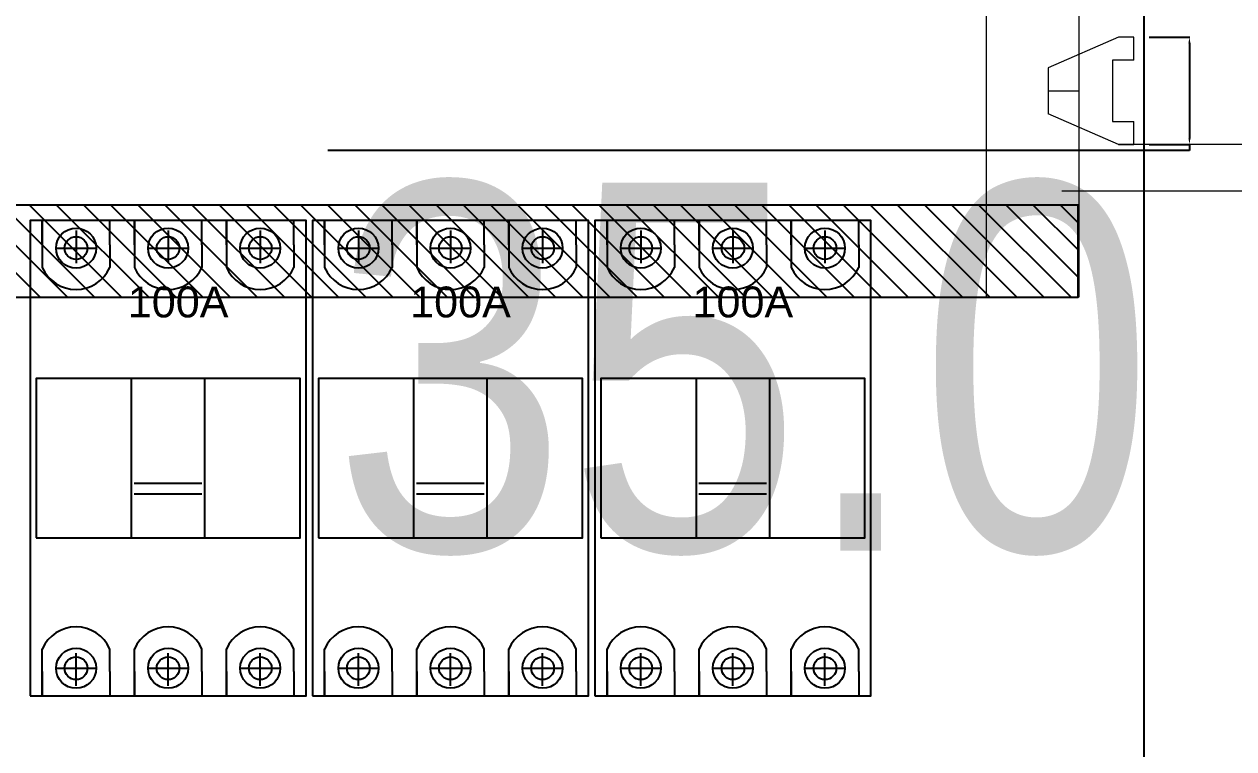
# Model space of a CAD drawing. Header units: millimetres. Extents: x 330554 to 656471, y 11007 to 130943.
# Drawn here: x 420665.2 to 421059.4, y 94157.8 to 94394.1 of the extents above; entities that cross this region are included whole.
import ezdxf

# ---------------------------------------------------------------- set-up
doc = ezdxf.new("R2010")
doc.units = ezdxf.units.MM
doc.header["$LTSCALE"] = 6
for name, color, linetype in [('KICHTHUOC', 3, 'Continuous'), ('thước đo', 3, 'Continuous'), ('đèn báo pha', 10, 'Continuous')]:
    doc.layers.add(name, color=color, linetype=linetype)
doc.styles.get("Standard").update_dxf_attribs({"font": 'VHELVCN.TTF', "height": 120})
doc.dimstyles.get("Standard").update_dxf_attribs({"dimtxt": 0.18, "dimasz": 0.18, "dimexe": 0.18, "dimexo": 0.0625, "dimgap": 0.09, "dimtad": 0, "dimtih": 1, "dimtoh": 1, "dimdec": 4, "dimzin": 0, "dimdsep": 46, "dimtxsty": 'Standard', "dimcen": 0.09, "dimadec": 0, "dimazin": 0, "dimtfac": 1, "dimtdec": 4, "dimtofl": 0, "dimtmove": 0, "dimatfit": 3, "dimfxl": 1, "dimtolj": 1, "dimtzin": 0, "dimarcsym": 0})

# ---------------------------------------------------------------- blocks, each defined once
blk = doc.blocks.new('*D560')
at = {"layer": 'Defpoints', "color": 0, "ltscale": 8, "transparency": 16777216}
for p in [(421026.84, 94389.83), (421026.84, 94354.83), (421044.91, 94354.83)]:
    blk.add_point(p, dxfattribs=at)
at = {"layer": 'thước đo', "lineweight": -2, "ltscale": 8, "transparency": 16777216}
for p, q in [((421031.84, 94389.83), (421045.09, 94389.83)), ((421031.84, 94354.83), (421045.09, 94354.83))]:
    blk.add_line(p, q, dxfattribs=at)
at = {"layer": 'thước đo', "color": 3, "lineweight": -2, "ltscale": 8, "transparency": 16777216}
for p, q in [((421044.91, 94387.83), (421044.91, 94356.83)), ((421044.91, 94354.83), (421044.91, 94352.83)), ((421044.91, 94352.83), (420764.19, 94352.83))]:
    blk.add_line(p, q, dxfattribs=at)
at = {"layer": 'thước đo', "color": 3, "ltscale": 8, "transparency": 16777216}
for points in [[(421044.58, 94387.83), (421045.24, 94387.83), (421044.91, 94389.83)], [(421044.58, 94356.83), (421045.24, 94356.83), (421044.91, 94354.83)]]:
    blk.add_solid(points, dxfattribs=at)
at = {"layer": 'thước đo', "color": 0, "lineweight": 18, "ltscale": 8, "transparency": 16777216, "insert": (420899.55, 94281.55), "char_height": 120, "attachment_point": 5}
blk.add_mtext('\\A1;35.0', dxfattribs=at)

msp = doc.modelspace()

# ---------------------------------------------------------------- hatches: boundary and pattern name
at = {"layer": 'đèn báo pha', "ltscale": 8}
h = msp.add_hatch(dxfattribs=at)
h.set_pattern_fill('ANSI31', color=1, scale=50, style=0)
h.set_pattern_definition([(135, (657129.625, 87602.54), (4.41941738, 4.41941738), [])])
h.paths.add_polyline_path([(421008.625, 94335.04), (420311.625, 94335.04), (420311.625, 94305.04), (421008.625, 94305.04)])

# ---------------------------------------------------------------- linework, layer by layer
at = {"layer": 'KICHTHUOC', "color": 0, "ltscale": 8}
for p, q in [((420671.138, 94322.064), (420671.138, 94330.04)), ((420671.138, 94330.04), (420671.138, 94314.725)), ((420693.138, 94322.064), (420693.138, 94330.04)), ((420701.138, 94322.064), (420701.138, 94330.04)), ((420701.138, 94330.04), (420701.138, 94314.725)), ((420723.138, 94322.064), (420723.138, 94330.04)), ((420731.138, 94322.064), (420731.138, 94330.04)), ((420731.138, 94330.04), (420731.138, 94314.725)), ((420753.138, 94322.064), (420753.138, 94330.04)), ((420763.138, 94322.064), (420763.138, 94330.04)), ((420763.138, 94330.04), (420763.138, 94314.725)), ((420785.138, 94322.064), (420785.138, 94330.04)), ((420793.138, 94322.064), (420793.138, 94330.04)), ((420793.138, 94330.04), (420793.138, 94314.725)), ((420815.138, 94322.064), (420815.138, 94330.04)), ((420823.138, 94322.064), (420823.138, 94330.04)), ((420823.138, 94330.04), (420823.138, 94314.725)), ((420845.138, 94322.064), (420845.138, 94330.04)), ((420855.138, 94322.064), (420855.138, 94330.04)), ((420855.138, 94330.04), (420855.138, 94314.725)), ((420877.138, 94322.064), (420877.138, 94330.04)), ((420885.138, 94322.064), (420885.138, 94330.04)), ((420885.138, 94330.04), (420885.138, 94314.725)), ((420907.138, 94322.064), (420907.138, 94330.04)), ((420915.138, 94322.064), (420915.138, 94330.04)), ((420915.138, 94330.04), (420915.138, 94314.725)), ((420937.138, 94322.064), (420937.138, 94330.04)), ((420682.138, 94326.777), (420682.138, 94319.351)), ((420712.138, 94326.777), (420712.138, 94319.351)), ((420742.138, 94326.777), (420742.138, 94319.351)), ((420774.138, 94326.777), (420774.138, 94319.351)), ((420804.138, 94326.777), (420804.138, 94319.351)), ((420834.138, 94326.777), (420834.138, 94319.351)), ((420866.138, 94326.777), (420866.138, 94319.351)), ((420896.138, 94326.777), (420896.138, 94319.351)), ((420926.138, 94326.777), (420926.138, 94319.351)), ((420682.138, 94324.74), (420682.138, 94317.315)), ((420682.138, 94323.546), (420682.138, 94316.12)), ((420693.138, 94322.064), (420693.138, 94314.725)), ((420712.138, 94324.74), (420712.138, 94317.315)), ((420712.138, 94323.546), (420712.138, 94316.12)), ((420723.138, 94322.064), (420723.138, 94314.725)), ((420742.138, 94324.74), (420742.138, 94317.315)), ((420742.138, 94323.546), (420742.138, 94316.12)), ((420753.138, 94322.064), (420753.138, 94314.725)), ((420774.138, 94324.74), (420774.138, 94317.315)), ((420774.138, 94323.546), (420774.138, 94316.12)), ((420785.138, 94322.064), (420785.138, 94314.725)), ((420804.138, 94324.74), (420804.138, 94317.315)), ((420804.138, 94323.546), (420804.138, 94316.12)), ((420815.138, 94322.064), (420815.138, 94314.725)), ((420834.138, 94324.74), (420834.138, 94317.315)), ((420834.138, 94323.546), (420834.138, 94316.12)), ((420845.138, 94322.064), (420845.138, 94314.725)), ((420866.138, 94324.74), (420866.138, 94317.315)), ((420866.138, 94323.546), (420866.138, 94316.12)), ((420877.138, 94322.064), (420877.138, 94314.725)), ((420896.138, 94324.74), (420896.138, 94317.315)), ((420896.138, 94323.546), (420896.138, 94316.12)), ((420907.138, 94322.064), (420907.138, 94314.725)), ((420926.138, 94324.74), (420926.138, 94317.315)), ((420926.138, 94323.546), (420926.138, 94316.12)), ((420937.138, 94322.064), (420937.138, 94314.725)), ((420675.607, 94321.028), (420688.668, 94321.028)), ((420705.607, 94321.028), (420718.668, 94321.028)), ((420735.607, 94321.028), (420748.668, 94321.028)), ((420767.607, 94321.028), (420780.668, 94321.028)), ((420797.607, 94321.028), (420810.668, 94321.028)), ((420827.607, 94321.028), (420840.668, 94321.028)), ((420859.607, 94321.028), (420872.668, 94321.028)), ((420889.607, 94321.028), (420902.668, 94321.028)), ((420919.607, 94321.028), (420932.668, 94321.028)), ((420701.083, 94244.442), (420723.097, 94244.442)), ((420793.083, 94244.442), (420815.097, 94244.442)), ((420885.083, 94244.442), (420907.097, 94244.442)), ((420701.083, 94240.929), (420723.097, 94240.929)), ((420793.083, 94240.929), (420815.097, 94240.929)), ((420885.083, 94240.929), (420907.097, 94240.929)), ((420671.138, 94175.04), (420671.138, 94190.355)), ((420682.138, 94181.534), (420682.138, 94188.96)), ((420693.138, 94183.016), (420693.138, 94190.355)), ((420701.138, 94175.04), (420701.138, 94190.355)), ((420712.138, 94181.534), (420712.138, 94188.96)), ((420723.138, 94183.016), (420723.138, 94190.355)), ((420731.138, 94175.04), (420731.138, 94190.355)), ((420742.138, 94181.534), (420742.138, 94188.96)), ((420753.138, 94183.016), (420753.138, 94190.355)), ((420763.138, 94175.04), (420763.138, 94190.355)), ((420774.138, 94181.534), (420774.138, 94188.96)), ((420785.138, 94183.016), (420785.138, 94190.355)), ((420793.138, 94175.04), (420793.138, 94190.355)), ((420804.138, 94181.534), (420804.138, 94188.96)), ((420815.138, 94183.016), (420815.138, 94190.355)), ((420823.138, 94175.04), (420823.138, 94190.355)), ((420834.138, 94181.534), (420834.138, 94188.96)), ((420845.138, 94183.016), (420845.138, 94190.355)), ((420855.138, 94175.04), (420855.138, 94190.355)), ((420866.138, 94181.534), (420866.138, 94188.96)), ((420877.138, 94183.016), (420877.138, 94190.355)), ((420885.138, 94175.04), (420885.138, 94190.355)), ((420896.138, 94181.534), (420896.138, 94188.96)), ((420907.138, 94183.016), (420907.138, 94190.355)), ((420915.138, 94175.04), (420915.138, 94190.355)), ((420926.138, 94181.534), (420926.138, 94188.96)), ((420937.138, 94183.016), (420937.138, 94190.355)), ((420675.607, 94184.052), (420688.668, 94184.052)), ((420682.138, 94180.339), (420682.138, 94187.765)), ((420682.138, 94178.303), (420682.138, 94185.729)), ((420705.607, 94184.052), (420718.668, 94184.052)), ((420712.138, 94180.339), (420712.138, 94187.765)), ((420712.138, 94178.303), (420712.138, 94185.729)), ((420735.607, 94184.052), (420748.668, 94184.052)), ((420742.138, 94180.339), (420742.138, 94187.765)), ((420742.138, 94178.303), (420742.138, 94185.729)), ((420767.607, 94184.052), (420780.668, 94184.052)), ((420774.138, 94180.339), (420774.138, 94187.765)), ((420774.138, 94178.303), (420774.138, 94185.729)), ((420797.607, 94184.052), (420810.668, 94184.052)), ((420804.138, 94180.339), (420804.138, 94187.765)), ((420804.138, 94178.303), (420804.138, 94185.729)), ((420827.607, 94184.052), (420840.668, 94184.052)), ((420834.138, 94180.339), (420834.138, 94187.765)), ((420834.138, 94178.303), (420834.138, 94185.729)), ((420859.607, 94184.052), (420872.668, 94184.052)), ((420866.138, 94180.339), (420866.138, 94187.765)), ((420866.138, 94178.303), (420866.138, 94185.729)), ((420889.607, 94184.052), (420902.668, 94184.052)), ((420896.138, 94180.339), (420896.138, 94187.765)), ((420896.138, 94178.303), (420896.138, 94185.729)), ((420919.607, 94184.052), (420932.668, 94184.052)), ((420926.138, 94180.339), (420926.138, 94187.765)), ((420926.138, 94178.303), (420926.138, 94185.729)), ((420671.138, 94183.016), (420671.138, 94175.04)), ((420693.138, 94183.016), (420693.138, 94175.04)), ((420701.138, 94183.016), (420701.138, 94175.04)), ((420723.138, 94183.016), (420723.138, 94175.04)), ((420731.138, 94183.016), (420731.138, 94175.04)), ((420753.138, 94183.016), (420753.138, 94175.04)), ((420763.138, 94183.016), (420763.138, 94175.04)), ((420785.138, 94183.016), (420785.138, 94175.04)), ((420793.138, 94183.016), (420793.138, 94175.04)), ((420815.138, 94183.016), (420815.138, 94175.04)), ((420823.138, 94183.016), (420823.138, 94175.04)), ((420845.138, 94183.016), (420845.138, 94175.04)), ((420855.138, 94183.016), (420855.138, 94175.04)), ((420877.138, 94183.016), (420877.138, 94175.04)), ((420885.138, 94183.016), (420885.138, 94175.04)), ((420907.138, 94183.016), (420907.138, 94175.04)), ((420915.138, 94183.016), (420915.138, 94175.04)), ((420937.138, 94183.016), (420937.138, 94175.04))]:
    msp.add_line(p, q, dxfattribs=at)
for centre, radius in [((420682.138, 94321.028), 6.531), ((420712.138, 94321.028), 6.531), ((420742.138, 94321.028), 6.531), ((420774.138, 94321.028), 6.531), ((420804.138, 94321.028), 6.531), ((420834.138, 94321.028), 6.531), ((420866.138, 94321.028), 6.531), ((420896.138, 94321.028), 6.531), ((420926.138, 94321.028), 6.531), ((420682.138, 94321.028), 3.713), ((420712.138, 94321.028), 3.713), ((420742.138, 94321.028), 3.713), ((420774.138, 94321.028), 3.713), ((420804.138, 94321.028), 3.713), ((420834.138, 94321.028), 3.713), ((420866.138, 94321.028), 3.713), ((420896.138, 94321.028), 3.713), ((420926.138, 94321.028), 3.713), ((420682.138, 94184.052), 6.531), ((420712.138, 94184.052), 6.531), ((420742.138, 94184.052), 6.531), ((420774.138, 94184.052), 6.531), ((420804.138, 94184.052), 6.531), ((420834.138, 94184.052), 6.531), ((420866.138, 94184.052), 6.531), ((420896.138, 94184.052), 6.531), ((420926.138, 94184.052), 6.531), ((420682.138, 94184.052), 3.713), ((420712.138, 94184.052), 3.713), ((420742.138, 94184.052), 3.713), ((420774.138, 94184.052), 3.713), ((420804.138, 94184.052), 3.713), ((420834.138, 94184.052), 3.713), ((420866.138, 94184.052), 3.713), ((420896.138, 94184.052), 3.713), ((420926.138, 94184.052), 3.713)]:
    msp.add_circle(centre, radius, dxfattribs=at)
at = {"layer": 'thước đo', "color": 7, "lineweight": 18, "ltscale": 8}
for p, q in [((421030.138, 95190.685), (421030.138, 93670.685)), ((421021.838, 94389.829), (420998.838, 94379.829)), ((421026.838, 94389.829), (421021.838, 94389.829)), ((420998.838, 94379.829), (420998.838, 94364.829)), ((420998.838, 94372.329), (421008.838, 94372.329)), ((421021.838, 94354.829), (420998.838, 94364.829)), ((421090.138, 94354.829), (421021.924, 94354.829)), ((421090.138, 94339.609), (421003.282, 94339.609))]:
    msp.add_line(p, q, dxfattribs=at)
msp.add_lwpolyline([(420978.838, 94812.811), (421008.838, 94812.811), (421008.838, 94305.04), (420978.838, 94305.04)], close=True, dxfattribs=at)
for points in [[(421026.838, 94382.329), (421026.838, 94389.829), (421021.838, 94389.829)], [(421026.838, 94382.329), (421019.838, 94382.329), (421019.838, 94362.329), (421026.838, 94362.329)], [(420998.838, 94379.829), (420998.838, 94364.829)], [(421021.838, 94354.829), (421026.838, 94354.829), (421026.838, 94362.329)]]:
    msp.add_lwpolyline(points, dxfattribs=at)
at = {"layer": 'thước đo', "color": 0, "linetype": 'ByBlock', "ltscale": 8}
for points in [[(421008.625, 94335.04), (420311.625, 94335.04), (420311.625, 94305.04), (421008.625, 94305.04)], [(420667.138, 94175.04), (420757.138, 94175.04), (420757.138, 94330.04), (420667.138, 94330.04)], [(420759.138, 94175.04), (420849.138, 94175.04), (420849.138, 94330.04), (420759.138, 94330.04)], [(420851.138, 94175.04), (420941.138, 94175.04), (420941.138, 94330.04), (420851.138, 94330.04)], [(420669.138, 94226.54), (420755.138, 94226.54), (420755.138, 94278.54), (420669.138, 94278.54)], [(420700.138, 94226.54), (420724.138, 94226.54), (420724.138, 94278.54), (420700.138, 94278.54)], [(420761.138, 94226.54), (420847.138, 94226.54), (420847.138, 94278.54), (420761.138, 94278.54)], [(420792.138, 94226.54), (420816.138, 94226.54), (420816.138, 94278.54), (420792.138, 94278.54)], [(420853.138, 94226.54), (420939.138, 94226.54), (420939.138, 94278.54), (420853.138, 94278.54)], [(420884.138, 94226.54), (420908.138, 94226.54), (420908.138, 94278.54), (420884.138, 94278.54)]]:
    msp.add_lwpolyline(points, close=True, dxfattribs=at)
at = {"layer": 'đèn báo pha', "color": 1, "ltscale": 8}
msp.add_lwpolyline([(420300.138, 93670.685), (421030.138, 93670.685), (421030.138, 95190.685), (420300.138, 95190.685)], close=True, dxfattribs=at)
at = {"layer": 'đèn báo pha', "color": 2, "ltscale": 8}
for centre, start, end in [((420682.138, 94319.546), 203.55646, 336.44354), ((420712.138, 94319.546), 203.55646, 336.44354), ((420742.138, 94319.546), 203.55646, 336.44354), ((420774.138, 94319.546), 203.55646, 336.44354), ((420804.138, 94319.546), 203.55646, 336.44354), ((420834.138, 94319.546), 203.55646, 336.44354), ((420866.138, 94319.546), 203.55646, 336.44354), ((420896.138, 94319.546), 203.55646, 336.44354), ((420926.138, 94319.546), 203.55646, 336.44354), ((420682.138, 94185.534), 23.55646, 156.44354), ((420712.138, 94185.534), 23.55646, 156.44354), ((420742.138, 94185.534), 23.55646, 156.44354), ((420774.138, 94185.534), 23.55646, 156.44354), ((420804.138, 94185.534), 23.55646, 156.44354), ((420834.138, 94185.534), 23.55646, 156.44354), ((420866.138, 94185.534), 23.55646, 156.44354), ((420896.138, 94185.534), 23.55646, 156.44354), ((420926.138, 94185.534), 23.55646, 156.44354)]:
    msp.add_arc(centre, 12, start, end, dxfattribs=at)

# ---------------------------------------------------------------- texts
at = {"layer": 'đèn báo pha', "color": 1, "ltscale": 8, "char_height": 20.11807, "width": 297.24941, "attachment_point": 3}
for insert in [(420731.803, 94308.51), (420823.803, 94308.51), (420915.803, 94308.51)]:
    msp.add_mtext('{\\fVNI-Helve|b0|i0|c0|p2;  \\H0.6667x; \\H0.75x;100A}', dxfattribs=dict(at, insert=insert))

# ---------------------------------------------------------------- dimensions: what is measured, and where the dimension line sits
at = {"layer": 'thước đo', "color": 7, "lineweight": 18, "ltscale": 8}
dim = msp.add_linear_dim(base=(421044.91, 94354.829), p1=(421026.838, 94389.829), p2=(421026.838, 94354.829), angle=90, dimstyle='Standard', override={"dimtxt": 14, "dimasz": 2, "dimexo": 5, "dimgap": 10, "dimtad": 2, "dimdec": 1, "dimcen": 0.1, "dimclrd": 3, "dimclre": 256, "dimtdec": 1, "dimarcsym": 1}, dxfattribs=at)
dim.commit()
dim.dimension.update_dxf_attribs({"geometry": '*D560', "text_midpoint": (420899.55, 94281.549)})

doc.saveas('drawing.dxf')
